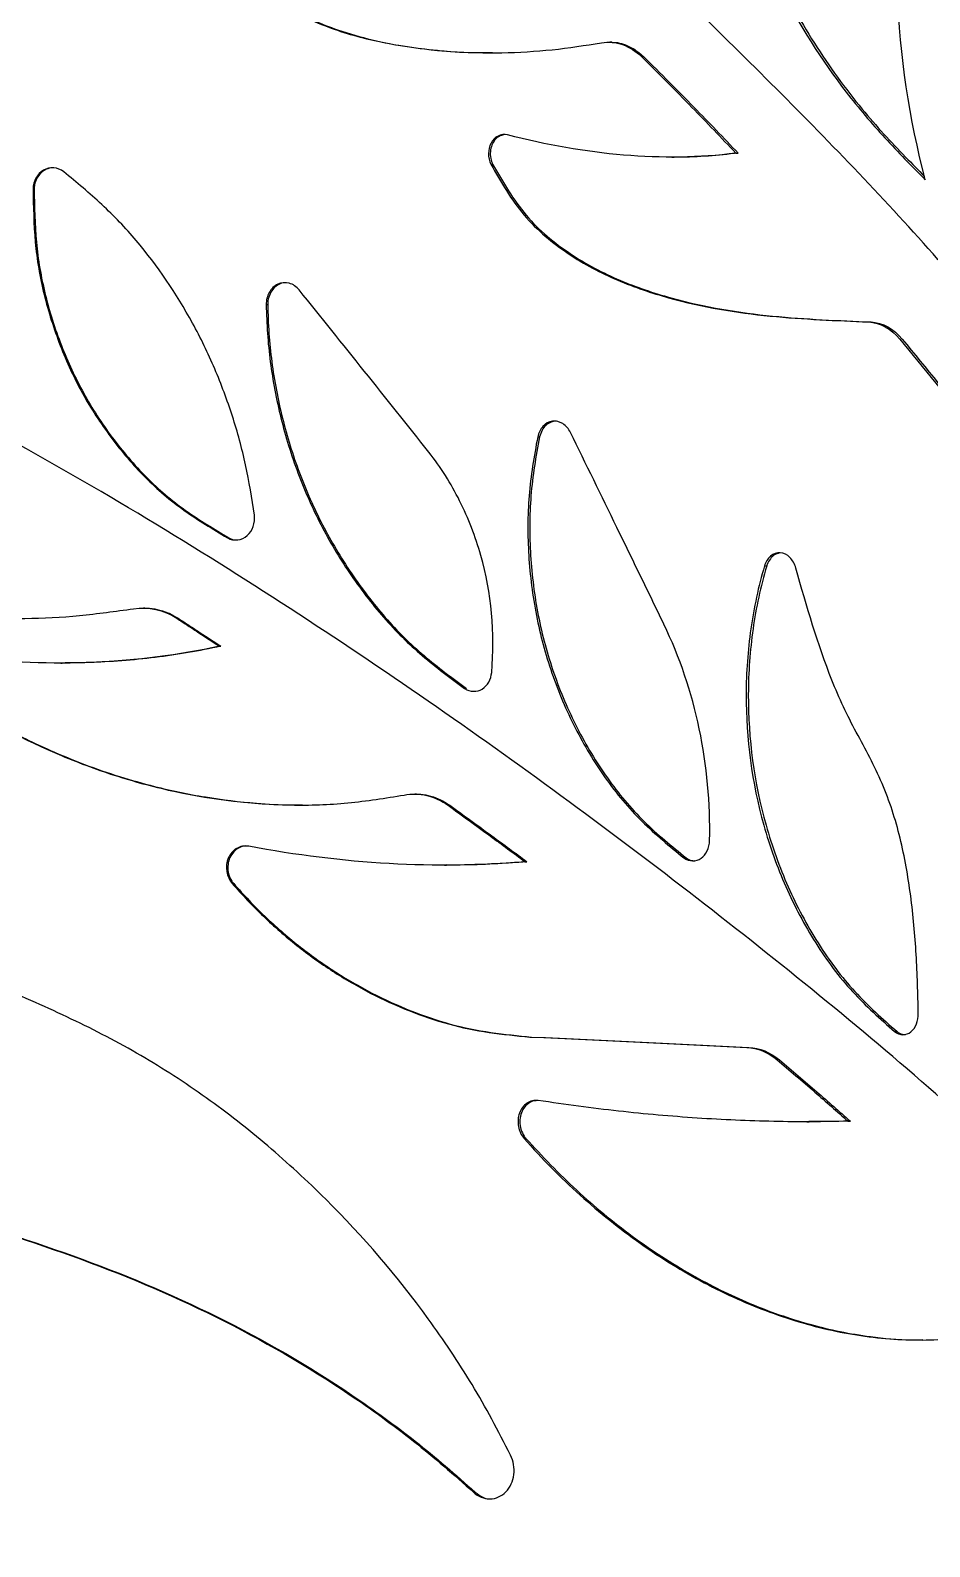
# Model space of a CAD drawing. Header units: millimetres. Extents: x -54 to 586, y 8 to 412.
# Drawn here: x 340.14 to 352.27, y 174.99 to 195.42 of the extents above; entities that cross this region are included whole.
import ezdxf

# ---------------------------------------------------------------- set-up
doc = ezdxf.new("R2010")
doc.units = ezdxf.units.MM
doc.layers.add('OUTLINE', color=7, linetype='Continuous', lineweight=25)

msp = doc.modelspace()

# ---------------------------------------------------------------- linework, layer by layer
at = {"layer": 'OUTLINE'}
for p, q in [((347.98154, 195.26269), (347.95372, 195.26269)), ((349.6519, 193.76712), (349.68183, 193.76712)), ((346.34718, 193.61772), (346.372, 193.61772)), ((348.78942, 193.7137), (348.81863, 193.7137)), ((340.17324, 193.28543), (340.18852, 193.28543)), ((343.31832, 191.72633), (343.33839, 191.72633)), ((346.97928, 189.94411), (347.00488, 189.94411)), ((342.79421, 188.58197), (342.81335, 188.58197)), ((350.03816, 188.20409), (350.06834, 188.20409)), ((341.68222, 187.63787), (341.66465, 187.63787)), ((342.68667, 187.12137), (342.70559, 187.12137)), ((340.54911, 186.89578), (340.56528, 186.89578)), ((345.99454, 186.55338), (346.01847, 186.55338)), ((345.34466, 185.1305), (345.32155, 185.1305)), ((345.72326, 184.17283), (345.7478, 184.17283)), ((346.80993, 184.21858), (346.83499, 184.21858)), ((348.95136, 184.27043), (348.97966, 184.27043)), ((351.79311, 181.93019), (351.82556, 181.93019)), ((346.87271, 181.8566), (346.89774, 181.8566)), ((350.60716, 180.714), (350.64024, 180.714)), ((351.19618, 180.7218), (350.63774, 180.71722)), ((351.16474, 180.7218), (351.19618, 180.7218)), ((346.79588, 180.48973), (346.82073, 180.48973))]:
    msp.add_line(p, q, dxfattribs=at)
for points, knots in [([(356.47248, 186.51293), (356.34749, 186.74643), (356.22131, 186.97974), (355.9619, 187.43836), (355.82907, 187.66437), (355.42248, 188.33512), (355.14021, 188.77193), (354.25981, 190.05502), (353.6283, 190.87454), (352.2822, 192.46639), (351.56813, 193.23748), (350.45697, 194.37724), (350.0795, 194.75457), (349.31398, 195.51006), (348.92599, 195.88826), (347.74564, 197.02324), (346.93453, 197.78037), (345.26173, 199.25177), (344.39963, 199.96881), (341.73762, 202.07058), (339.86473, 203.40942), (337.88106, 204.68356)], [0, 0, 0, 0, 0.03125, 0.03125, 0.0625, 0.0625, 0.125, 0.125, 0.25, 0.25, 0.375, 0.375, 0.4375, 0.4375, 0.5, 0.5, 0.625, 0.625, 0.75, 0.75, 1, 1, 1, 1]), ([(349.71558, 199.45926), (349.662, 198.86951), (349.61133, 198.2788), (349.73774, 197.37826), (349.81002, 197.09105), (350.00452, 196.53842), (350.12376, 196.26962), (350.50635, 195.4925), (350.80563, 195.02101), (351.30783, 194.37537), (351.48282, 194.16892), (351.84043, 193.77744), (352.02442, 193.59294), (352.20689, 193.40866)], [0, 0, 0, 0, 0.25, 0.25, 0.375, 0.375, 0.5, 0.5, 0.75, 0.75, 0.875, 0.875, 1, 1, 1, 1]), ([(349.74597, 199.45926), (349.73281, 199.31269), (349.70647, 199.01919), (349.68074, 198.5767), (349.67992, 198.1321), (349.71429, 197.70904), (349.78908, 197.31351), (349.8916, 196.94783), (350.01891, 196.59302), (350.19281, 196.18615), (350.41963, 195.73352), (350.70712, 195.24569), (351.02004, 194.78598), (351.3346, 194.38083), (351.64414, 194.02655), (351.92631, 193.72723), (352.11131, 193.53999), (352.19641, 193.45386)], [0, 0, 0, 0, 0.062892385, 0.125938246, 0.188713631, 0.251231015, 0.304836039, 0.358699059, 0.412713292, 0.466522498, 0.550331979, 0.63442194, 0.718563443, 0.802443473, 0.871682391, 0.940974923, 1, 1, 1, 1]), ([(342.63532, 196.70504), (342.78349, 196.49112), (342.93156, 196.27742), (343.20448, 196.01022), (343.30444, 195.92906), (343.512, 195.78297), (343.61903, 195.71838), (343.94684, 195.54294), (344.17677, 195.45142), (344.64127, 195.31058), (344.87415, 195.26002), (345.57198, 195.14306), (346.03888, 195.11204), (346.72518, 195.12494), (346.95143, 195.13826), (347.39874, 195.185), (347.61969, 195.21979), (347.83896, 195.25477)], [0, 0, 0, 0, 0.125, 0.125, 0.1875, 0.1875, 0.25, 0.25, 0.375, 0.375, 0.5, 0.5, 0.75, 0.75, 0.875, 0.875, 1, 1, 1, 1]), ([(342.65454, 196.70504), (342.70613, 196.63156), (342.80949, 196.48438), (342.97523, 196.27324), (343.15463, 196.0764), (343.37742, 195.8837), (343.64749, 195.70876), (343.95793, 195.55066), (344.32478, 195.40769), (344.7456, 195.28743), (345.21749, 195.19622), (345.68876, 195.14432), (346.07468, 195.11827), (346.30005, 195.1234), (346.37165, 195.12504)], [0, 0, 0, 0, 0.05959226, 0.11937976, 0.17888196, 0.23808691, 0.31888137, 0.39998949, 0.4809555, 0.59687986, 0.71317017, 0.82967462, 0.94589212, 1, 1, 1, 1]), ([(347.83896, 195.25477), (347.93426, 195.27129), (348.03236, 195.26256), (348.21671, 195.19804), (348.30406, 195.14199), (348.37984, 195.06772)], [0, 0, 0, 0, 0.5, 0.5, 1, 1, 1, 1]), ([(347.98163, 195.25798), (347.99681, 195.2589), (348.04912, 195.26204), (348.13892, 195.23701), (348.27151, 195.1837), (348.35561, 195.11219), (348.40788, 195.06773)], [0, 0, 0, 0, 0.09901304, 0.34124088, 0.59047177, 1, 1, 1, 1]), ([(348.37984, 195.06772), (348.49458, 194.95455), (348.60865, 194.84099), (348.72204, 194.72705), (348.83542, 194.61312), (348.94811, 194.49879), (349.06011, 194.38406), (349.2596, 194.1797), (349.45689, 193.97407), (349.6519, 193.76712)], [0, 0, 0, 0, 0.0005252563, 0.0005252563, 0.0005252563, 0.00105051259, 0.00105051259, 0.00105051259, 0.00198615697, 0.00198615697, 0.00198615697, 0.00198615697]), ([(348.40788, 195.06772), (348.5227, 194.95465), (348.63684, 194.8412), (348.75029, 194.72736), (348.86374, 194.61352), (348.9765, 194.49929), (349.08857, 194.38467), (349.28856, 194.18011), (349.48634, 193.97428), (349.68183, 193.76712)], [0, 0, 0, 0, 0.00052525629, 0.00052525629, 0.00052525629, 0.00105051258, 0.00105051258, 0.00105051258, 0.00198790622, 0.00198790622, 0.00198790622, 0.00198790622]), ([(357.76678, 174.98841), (357.01558, 176.02729), (356.21477, 177.05848), (354.91601, 178.55462), (354.46674, 179.04498), (353.53023, 180.0028), (353.04191, 180.46886), (352.0324, 181.3742), (351.51097, 181.81542), (350.44216, 182.69235), (349.89511, 183.12861), (348.77694, 183.99985), (348.2047, 184.43477), (347.03933, 185.29674), (346.44618, 185.72406), (344.63309, 186.99152), (343.37861, 187.82004), (341.42421, 189.01512), (340.76192, 189.40455), (339.41094, 190.15747), (338.72201, 190.52054), (337.66424, 191.02072), (337.30718, 191.17976), (336.58337, 191.48107), (336.21646, 191.62323), (335.48276, 191.91261), (335.11546, 192.06007), (334.57537, 192.30339), (334.39784, 192.38962), (334.05313, 192.58261), (333.88595, 192.68934), (333.56274, 192.92483), (333.40894, 193.05406), (333.10945, 193.31994), (332.9642, 193.45849), (332.66576, 193.72472), (332.51155, 193.85058), (332.17056, 194.05463), (331.98123, 194.13541), (331.59276, 194.24112), (331.39205, 194.2682), (330.98594, 194.26843), (330.78664, 194.23869), (330.39089, 194.15606), (330.19389, 194.10807), (329.79488, 194.04558), (329.59366, 194.02557), (329.39246, 194.00543)], [0, 0, 0, 0, 0.125, 0.125, 0.1875, 0.1875, 0.25, 0.25, 0.3125, 0.3125, 0.375, 0.375, 0.4375, 0.4375, 0.5, 0.5, 0.625, 0.625, 0.6875, 0.6875, 0.75, 0.75, 0.78125, 0.78125, 0.8125, 0.8125, 0.84375, 0.84375, 0.859375, 0.859375, 0.875, 0.875, 0.890625, 0.890625, 0.90625, 0.90625, 0.921875, 0.921875, 0.9375, 0.9375, 0.953125, 0.953125, 0.96875, 0.96875, 0.984375, 0.984375, 1, 1, 1, 1]), ([(346.57181, 194.01225), (346.52885, 194.02292), (346.48447, 194.0179), (346.40601, 193.9787), (346.37281, 193.94468), (346.30563, 193.8201), (346.30486, 193.70748), (346.34718, 193.61772)], [0, 0, 0, 0, 0.25, 0.25, 0.5, 0.5, 1, 1, 1, 1]), ([(346.5231, 194.01481), (346.5012, 194.009), (346.45622, 193.99708), (346.39989, 193.94677), (346.35812, 193.87676), (346.33782, 193.7901), (346.34095, 193.69895), (346.36207, 193.64371), (346.372, 193.61772)], [0, 0, 0, 0, 0.15194344, 0.31209457, 0.47765275, 0.65265656, 0.83661969, 1, 1, 1, 1]), ([(349.6519, 193.76712), (349.16078, 193.70449), (348.65344, 193.69829), (347.62063, 193.78497), (347.09805, 193.87729), (346.57181, 194.01225)], [0, 0, 0, 0, 0.5, 0.5, 1, 1, 1, 1]), ([(349.68183, 193.76712), (349.54863, 193.75302), (349.28188, 193.72477), (348.99254, 193.71101), (348.83629, 193.71458), (348.81804, 193.715)], [0, 0, 0, 0, 0.46831813, 0.93786995, 1, 1, 1, 1]), ([(340.58818, 193.51747), (340.54793, 193.54763), (340.50066, 193.56601), (340.40414, 193.57315), (340.35466, 193.56138), (340.22882, 193.48754), (340.17666, 193.38809), (340.17324, 193.28543)], [0, 0, 0, 0, 0.25, 0.25, 0.5, 0.5, 1, 1, 1, 1]), ([(340.45015, 193.56797), (340.44528, 193.56869), (340.41204, 193.57359), (340.35081, 193.55226), (340.27755, 193.50521), (340.2219, 193.43084), (340.19394, 193.35359), (340.18993, 193.30314), (340.18852, 193.28543)], [0, 0, 0, 0, 0.03509273, 0.23955199, 0.44258812, 0.65424174, 0.87865685, 1, 1, 1, 1]), ([(343.15798, 188.88875), (343.12356, 189.11615), (343.08864, 189.34338), (342.99168, 189.78886), (342.93162, 190.00776), (342.79195, 190.43912), (342.7128, 190.65172), (342.53407, 191.0702), (342.43377, 191.2774), (342.10509, 191.87704), (341.85323, 192.2487), (341.42114, 192.76044), (341.26626, 192.92184), (340.93588, 193.22745), (340.76196, 193.37268), (340.58818, 193.51747)], [0, 0, 0, 0, 0.125, 0.125, 0.25, 0.25, 0.375, 0.375, 0.5, 0.5, 0.75, 0.75, 0.875, 0.875, 1, 1, 1, 1]), ([(346.34718, 193.61772), (346.48539, 193.37751), (346.62344, 193.13748), (346.88404, 192.83017), (346.98033, 192.7355), (347.1814, 192.56265), (347.28557, 192.48491), (347.60536, 192.27019), (347.83052, 192.15246), (348.28664, 191.95913), (348.51588, 191.88256), (349.20329, 191.69031), (349.66347, 191.61731), (350.56691, 191.5281), (351.00948, 191.51097), (351.44278, 191.49295)], [0, 0, 0, 0, 0.125, 0.125, 0.1875, 0.1875, 0.25, 0.25, 0.375, 0.375, 0.5, 0.5, 0.75, 0.75, 1, 1, 1, 1]), ([(346.372, 193.61772), (346.51053, 193.3773), (346.64891, 193.13707), (346.91014, 192.82966), (347.00664, 192.73498), (347.2081, 192.56215), (347.31246, 192.48442), (347.63281, 192.26976), (347.85835, 192.15207), (348.31511, 191.95887), (348.54466, 191.88234), (349.23299, 191.6902), (349.69376, 191.61725), (350.59835, 191.5281), (351.04148, 191.51096), (351.47533, 191.49295)], [0, 0, 0, 0, 0.125, 0.125, 0.1875, 0.1875, 0.25, 0.25, 0.375, 0.375, 0.5, 0.5, 0.75, 0.75, 1, 1, 1, 1]), ([(340.17324, 193.28543), (340.17778, 193.04594), (340.18236, 192.80646), (340.22529, 192.33193), (340.26566, 192.09717), (340.37962, 191.632), (340.45318, 191.40009), (340.62592, 190.9547), (340.72563, 190.7398), (340.95362, 190.32674), (341.08172, 190.12848), (341.3653, 189.74818), (341.52046, 189.56587), (341.84952, 189.23494), (342.02576, 189.08592), (342.40078, 188.82007), (342.59797, 188.7009), (342.79421, 188.58196)], [0, 0, 0, 0, 0.125, 0.125, 0.25, 0.25, 0.375, 0.375, 0.5, 0.5, 0.625, 0.625, 0.75, 0.75, 0.875, 0.875, 1, 1, 1, 1]), ([(340.18852, 193.28543), (340.19306, 193.04584), (340.19764, 192.80626), (340.24067, 192.33156), (340.28113, 192.09671), (340.39534, 191.63139), (340.46906, 191.39942), (340.64214, 190.95396), (340.74206, 190.73904), (340.97047, 190.32598), (341.0988, 190.12774), (341.38287, 189.74749), (341.53822, 189.56529), (341.86768, 189.23455), (342.04413, 189.08562), (342.41955, 188.81994), (342.61693, 188.70083), (342.81335, 188.58196)], [0, 0, 0, 0, 0.125, 0.125, 0.25, 0.25, 0.375, 0.375, 0.5, 0.5, 0.625, 0.625, 0.75, 0.75, 0.875, 0.875, 1, 1, 1, 1]), ([(343.76272, 191.92407), (343.7268, 191.96797), (343.68, 191.99996), (343.57733, 192.02825), (343.52197, 192.02353), (343.42624, 191.97874), (343.38548, 191.9387), (343.33181, 191.84165), (343.31798, 191.78438), (343.31832, 191.72634)], [0, 0, 0, 0, 0.25, 0.25, 0.5, 0.5, 0.75, 0.75, 1, 1, 1, 1]), ([(343.58923, 192.01829), (343.57443, 192.01901), (343.53227, 192.02104), (343.46646, 191.99051), (343.40148, 191.93321), (343.35555, 191.85108), (343.33927, 191.77795), (343.33855, 191.73524), (343.33839, 191.72633)], [0, 0, 0, 0, 0.10683556, 0.3043734, 0.50584339, 0.71575571, 0.94069787, 1, 1, 1, 1]), ([(343.31832, 191.72634), (343.3218, 191.59686), (343.32584, 191.46749), (343.34384, 191.21039), (343.3568, 191.08251), (343.40679, 190.7007), (343.45475, 190.44861), (343.5788, 189.94913), (343.65569, 189.69995), (343.83608, 189.2186), (343.93942, 188.98597), (344.1715, 188.53642), (344.30048, 188.31965), (344.58372, 187.90195), (344.73829, 187.69972), (345.06474, 187.32535), (345.23838, 187.15285), (345.60762, 186.83953), (345.8015, 186.69643), (345.99454, 186.55338)], [0, 0, 0, 0, 0.0625, 0.0625, 0.125, 0.125, 0.25, 0.25, 0.375, 0.375, 0.5, 0.5, 0.625, 0.625, 0.75, 0.75, 0.875, 0.875, 1, 1, 1, 1]), ([(343.33839, 191.72634), (343.34187, 191.59681), (343.34591, 191.46738), (343.36395, 191.21017), (343.37693, 191.08224), (343.42702, 190.70029), (343.47508, 190.44811), (343.59938, 189.94848), (343.67644, 189.69922), (343.85718, 189.21779), (343.96071, 188.98514), (344.19322, 188.53558), (344.32243, 188.31881), (344.60615, 187.90116), (344.76094, 187.699), (345.08779, 187.32484), (345.26162, 187.15245), (345.63123, 186.83935), (345.82527, 186.69634), (346.01847, 186.55338)], [0, 0, 0, 0, 0.0625, 0.0625, 0.125, 0.125, 0.25, 0.25, 0.375, 0.375, 0.5, 0.5, 0.625, 0.625, 0.75, 0.75, 0.875, 0.875, 1, 1, 1, 1]), ([(351.86285, 191.2617), (352.18839, 190.86749), (352.50822, 190.47212), (353.13427, 189.67537), (353.44097, 189.27485), (354.34295, 188.06849), (354.91983, 187.25764), (355.47525, 186.44533)], [0, 0, 0, 0, 0.25, 0.25, 0.5, 0.5, 1, 1, 1, 1]), ([(351.89603, 191.2617), (352.22203, 190.8675), (352.54232, 190.47215), (353.16926, 189.6754), (353.47641, 189.27489), (354.37968, 188.06852), (354.95739, 187.25766), (355.51361, 186.44533)], [0, 0, 0, 0, 0.25, 0.25, 0.5, 0.5, 1, 1, 1, 1]), ([(347.42099, 190.00381), (347.39616, 190.05347), (347.36031, 190.09506), (347.27494, 190.14903), (347.22479, 190.16077), (347.1301, 190.14741), (347.08497, 190.1224), (347.01585, 190.04744), (346.99145, 189.99827), (346.97928, 189.9441)], [0, 0, 0, 0, 0.25, 0.25, 0.5, 0.5, 0.75, 0.75, 1, 1, 1, 1]), ([(347.2311, 190.15519), (347.20671, 190.15292), (347.15644, 190.14824), (347.08923, 190.10375), (347.03327, 190.03551), (347.01458, 189.97534), (347.00488, 189.94411)], [0, 0, 0, 0, 0.23123601, 0.47639975, 0.72828265, 1, 1, 1, 1]), ([(346.97928, 189.9441), (346.9303, 189.68095), (346.88389, 189.41748), (346.84257, 188.88488), (346.84198, 188.61638), (346.87539, 188.07561), (346.90999, 187.80238), (347.01438, 187.2729), (347.08416, 187.01411), (347.25847, 186.50839), (347.3644, 186.25941), (347.60738, 185.78495), (347.74248, 185.56045), (348.04055, 185.13807), (348.20559, 184.94), (348.56771, 184.58456), (348.7602, 184.42758), (348.95136, 184.27043)], [0, 0, 0, 0, 0.125, 0.125, 0.25, 0.25, 0.375, 0.375, 0.5, 0.5, 0.625, 0.625, 0.75, 0.75, 0.875, 0.875, 1, 1, 1, 1]), ([(347.00488, 189.9441), (346.9558, 189.68089), (346.9093, 189.41736), (346.8679, 188.8846), (346.86731, 188.616), (346.9008, 188.07502), (346.93548, 187.80172), (347.04008, 187.27214), (347.11001, 187.01331), (347.28467, 186.5075), (347.39085, 186.25844), (347.63419, 185.78415), (347.76949, 185.55971), (348.068, 185.13746), (348.23337, 184.93938), (348.59578, 184.58429), (348.78838, 184.42745), (348.97966, 184.27043)], [0, 0, 0, 0, 0.125, 0.125, 0.25, 0.25, 0.375, 0.375, 0.5, 0.5, 0.625, 0.625, 0.75, 0.75, 0.875, 0.875, 1, 1, 1, 1]), ([(348.68096, 187.41942), (348.57577, 187.63692), (348.47033, 187.85447), (348.36467, 188.07204), (348.259, 188.28961), (348.1531, 188.50722), (348.04698, 188.72485), (347.83916, 189.15105), (347.63048, 189.57737), (347.42099, 190.00381)], [0, 0, 0, 0, 0.00074250509, 0.00074250509, 0.00074250509, 0.00148501017, 0.00148501017, 0.00148501017, 0.00293905354, 0.00293905354, 0.00293905354, 0.00293905354]), ([(346.35896, 186.77037), (346.40652, 187.2993), (346.3552, 187.83964), (346.14055, 188.59944), (346.04447, 188.84873), (345.80977, 189.316), (345.67166, 189.5347), (345.51123, 189.73757)], [0, 0, 0, 0, 0.5, 0.5, 0.75, 0.75, 1, 1, 1, 1]), ([(342.79421, 188.58196), (342.83811, 188.55936), (342.88675, 188.55014), (342.9807, 188.5613), (343.02609, 188.58215), (343.13494, 188.67794), (343.17035, 188.7855), (343.15798, 188.88875)], [0, 0, 0, 0, 0.25, 0.25, 0.5, 0.5, 1, 1, 1, 1]), ([(335.63214, 188.42678), (335.86969, 188.32548), (336.10727, 188.22562), (336.58953, 188.05046), (336.83334, 187.97254), (337.57126, 187.76318), (338.06997, 187.65795), (339.06962, 187.52294), (339.57102, 187.49251), (340.31081, 187.50021), (340.55596, 187.51286), (341.04329, 187.56051), (341.28555, 187.5939), (341.52688, 187.62734)], [0, 0, 0, 0, 0.125, 0.125, 0.25, 0.25, 0.5, 0.5, 0.75, 0.75, 0.875, 0.875, 1, 1, 1, 1]), ([(342.81335, 188.58197), (342.84087, 188.56935), (342.87755, 188.55254), (342.91583, 188.55665), (342.9254, 188.55768)], [0, 0, 0, 0, 0.75010544, 1, 1, 1, 1]), ([(350.03816, 188.20408), (349.99874, 188.06512), (349.96125, 187.92558), (349.89974, 187.64275), (349.87427, 187.49986), (349.81283, 187.06706), (349.79136, 186.77314), (349.78837, 185.87462), (349.8681, 185.28554), (350.10937, 184.42448), (350.20927, 184.14692), (350.44321, 183.61852), (350.57762, 183.36626), (350.88011, 182.88547), (351.04523, 182.66402), (351.40565, 182.27336), (351.6002, 182.10176), (351.79311, 181.93019)], [0, 0, 0, 0, 0.0625, 0.0625, 0.125, 0.125, 0.25, 0.25, 0.5, 0.5, 0.625, 0.625, 0.75, 0.75, 0.875, 0.875, 1, 1, 1, 1]), ([(350.06835, 188.20408), (350.02885, 188.0651), (349.99129, 187.92554), (349.92966, 187.64266), (349.90414, 187.49973), (349.84257, 187.06681), (349.82106, 186.77278), (349.81808, 185.87387), (349.89798, 185.28471), (350.1398, 184.42336), (350.23987, 184.1459), (350.47423, 183.61753), (350.60887, 183.36529), (350.91189, 182.88455), (351.0771, 182.66342), (351.43784, 182.2731), (351.63252, 182.10163), (351.82556, 181.93019)], [0, 0, 0, 0, 0.0625, 0.0625, 0.125, 0.125, 0.25, 0.25, 0.5, 0.5, 0.625, 0.625, 0.75, 0.75, 0.875, 0.875, 1, 1, 1, 1]), ([(350.46153, 188.17495), (350.44548, 188.23114), (350.41732, 188.28154), (350.34358, 188.35582), (350.29733, 188.37915), (350.20492, 188.38597), (350.15813, 188.36946), (350.08326, 188.30527), (350.05455, 188.25816), (350.03816, 188.20408)], [0, 0, 0, 0, 0.25, 0.25, 0.5, 0.5, 0.75, 0.75, 1, 1, 1, 1]), ([(350.23839, 188.37934), (350.21645, 188.37295), (350.17097, 188.3597), (350.11379, 188.30372), (350.0822, 188.2468), (350.07054, 188.21086), (350.06834, 188.20409)], [0, 0, 0, 0, 0.28842835, 0.59805337, 0.92428092, 1, 1, 1, 1]), ([(352.11291, 182.17724), (352.10618, 182.44146), (352.09935, 182.70568), (352.0682, 183.23325), (352.0445, 183.49662), (351.97459, 184.02223), (351.92848, 184.28339), (351.80475, 184.79035), (351.72469, 185.03637), (351.5213, 185.5109), (351.39858, 185.73692), (351.21576, 186.07624), (351.1567, 186.19058), (351.04683, 186.42437), (350.99569, 186.54363), (350.75396, 187.14859), (350.60722, 187.66134), (350.46153, 188.17495)], [0, 0, 0, 0, 0.125, 0.125, 0.25, 0.25, 0.375, 0.375, 0.5, 0.5, 0.625, 0.625, 0.6875, 0.6875, 0.75, 0.75, 1, 1, 1, 1]), ([(341.68234, 187.63565), (341.69094, 187.63629), (341.74668, 187.64039), (341.85113, 187.62068), (341.99468, 187.57865), (342.0839, 187.52674), (342.12999, 187.49992)], [0, 0, 0, 0, 0.0551227, 0.35712715, 0.66784409, 1, 1, 1, 1]), ([(342.11193, 187.49992), (342.16192, 187.46729), (342.21185, 187.43463), (342.26172, 187.40193), (342.31159, 187.36922), (342.3614, 187.33648), (342.41114, 187.30371), (342.5032, 187.24305), (342.59504, 187.18227), (342.68667, 187.12136)], [0, 0, 0, 0, 0.000186200499, 0.000186200499, 0.000186200499, 0.000372400995, 0.000372400995, 0.000372400995, 0.000716993292, 0.000716993292, 0.000716993292, 0.000716993292]), ([(342.12999, 187.49992), (342.18, 187.46733), (342.22995, 187.4347), (342.27984, 187.40203), (342.32973, 187.36937), (342.37955, 187.33666), (342.42932, 187.30392), (342.52162, 187.2432), (342.61372, 187.18234), (342.70559, 187.12136)], [0, 0, 0, 0, 0.000186200498, 0.000186200498, 0.000186200498, 0.000372400994, 0.000372400994, 0.000372400994, 0.000717780332, 0.000717780332, 0.000717780332, 0.000717780332]), ([(349.29736, 184.50507), (349.30946, 185.00879), (349.26307, 185.51545), (349.05455, 186.50392), (348.89597, 186.97432), (348.68096, 187.41942)], [0, 0, 0, 0, 0.5, 0.5, 1, 1, 1, 1]), ([(342.68667, 187.12136), (342.13746, 187.00241), (341.57301, 186.93022), (340.42573, 186.88071), (339.84668, 186.90331), (339.26434, 186.9732)], [0, 0, 0, 0, 0.5, 0.5, 1, 1, 1, 1]), ([(342.70559, 187.12137), (342.55971, 187.09184), (342.26766, 187.03271), (341.82198, 186.96885), (341.37133, 186.92382), (340.95204, 186.89927), (340.68194, 186.89748), (340.56476, 186.8967)], [0, 0, 0, 0, 0.20956825, 0.41955222, 0.62911957, 0.8391067, 1, 1, 1, 1]), ([(345.99454, 186.55338), (346.06786, 186.50495), (346.15964, 186.50196), (346.30346, 186.59066), (346.34974, 186.67671), (346.35896, 186.77037)], [0, 0, 0, 0, 0.5, 0.5, 1, 1, 1, 1]), ([(339.10219, 186.41797), (339.5721, 186.1152), (340.05683, 185.85829), (340.80579, 185.54371), (341.05909, 185.45066), (341.57297, 185.28866), (341.83499, 185.21946), (342.61714, 185.05167), (343.13523, 184.99337), (343.90676, 184.97868), (344.16303, 184.98685), (344.674, 185.03686), (344.9274, 185.07712), (345.17842, 185.11725)], [0, 0, 0, 0, 0.25, 0.25, 0.375, 0.375, 0.5, 0.5, 0.75, 0.75, 0.875, 0.875, 1, 1, 1, 1]), ([(339.11563, 186.41797), (339.32569, 186.28911), (339.74579, 186.03141), (340.33619, 185.74402), (340.86812, 185.52549), (341.33671, 185.36364), (341.8796, 185.20988), (342.4971, 185.08052), (343.11372, 185.00809), (343.5513, 184.98087), (343.7579, 184.98493), (343.80887, 184.98593)], [0, 0, 0, 0, 0.14409989, 0.28818555, 0.38708015, 0.48605984, 0.58495323, 0.7274403, 0.86992904, 0.96791098, 1, 1, 1, 1]), ([(346.61346, 176.22307), (346.53075, 176.38455), (346.44789, 176.546), (346.27624, 176.86371), (346.18673, 177.01932), (345.90843, 177.47768), (345.71148, 177.77343), (345.08713, 178.6326), (344.62617, 179.16787), (343.87013, 179.91981), (343.60844, 180.16114), (343.07084, 180.6176), (342.79401, 180.83361), (342.22335, 181.24025), (341.9294, 181.43066), (341.32276, 181.78383), (341.00976, 181.94605), (340.37001, 182.25228), (340.04287, 182.39625), (339.3846, 182.67506), (339.05277, 182.80995), (338.38657, 183.07835), (338.05228, 183.21211), (337.38309, 183.48347), (337.04788, 183.6202), (336.37337, 183.88823), (336.03299, 184.01666), (335.35072, 184.27501), (335.00858, 184.40646), (334.34066, 184.70858), (334.0162, 184.87445), (333.56276, 185.17388), (333.41861, 185.28431), (333.14391, 185.52577), (333.01215, 185.65499), (332.8804, 185.78429)], [0, 0, 0, 0, 0.03125, 0.03125, 0.0625, 0.0625, 0.125, 0.125, 0.25, 0.25, 0.3125, 0.3125, 0.375, 0.375, 0.4375, 0.4375, 0.5, 0.5, 0.5625, 0.5625, 0.625, 0.625, 0.6875, 0.6875, 0.75, 0.75, 0.8125, 0.8125, 0.875, 0.875, 0.9375, 0.9375, 0.96875, 0.96875, 1, 1, 1, 1]), ([(332.17285, 185.21346), (332.2693, 185.05676), (332.36583, 184.90015), (332.56605, 184.59294), (332.67059, 184.44307), (332.9953, 184.00278), (333.22446, 183.71995), (333.70395, 183.17216), (333.95447, 182.90736), (334.47176, 182.39152), (334.73895, 182.13953), (335.28337, 181.65136), (335.56086, 181.41595), (336.13343, 180.97337), (336.42891, 180.76681), (337.04054, 180.38696), (337.3563, 180.2131), (338.00472, 179.89329), (338.33743, 179.7476), (339.34356, 179.35318), (340.0296, 179.14505), (341.36384, 178.66798), (342.01109, 178.39607), (343.26344, 177.77482), (343.86881, 177.42618), (344.74287, 176.83525), (345.02932, 176.62735), (345.58364, 176.19086), (345.8494, 175.95734), (346.11278, 175.7224)], [0, 0, 0, 0, 0.03125, 0.03125, 0.0625, 0.0625, 0.125, 0.125, 0.1875, 0.1875, 0.25, 0.25, 0.3125, 0.3125, 0.375, 0.375, 0.4375, 0.4375, 0.5, 0.5, 0.625, 0.625, 0.75, 0.75, 0.875, 0.875, 0.9375, 0.9375, 1, 1, 1, 1]), ([(332.17574, 185.21346), (332.27239, 185.05667), (332.36913, 184.89995), (332.56978, 184.59258), (332.67454, 184.44263), (332.99993, 184.00214), (333.22955, 183.7192), (333.70999, 183.17124), (333.96099, 182.90637), (334.47925, 182.39042), (334.74693, 182.13838), (335.29229, 181.65018), (335.57026, 181.41477), (336.14379, 180.97226), (336.43976, 180.76575), (337.05234, 180.38604), (337.36856, 180.21225), (338.01788, 179.89259), (338.35103, 179.74698), (339.3584, 179.35278), (340.04521, 179.14473), (341.38098, 178.66777), (342.02901, 178.39592), (343.28294, 177.77478), (343.88911, 177.42619), (344.76439, 176.83531), (345.05125, 176.62742), (345.60641, 176.19092), (345.87259, 175.95737), (346.13638, 175.7224)], [0, 0, 0, 0, 0.03125, 0.03125, 0.0625, 0.0625, 0.125, 0.125, 0.1875, 0.1875, 0.25, 0.25, 0.3125, 0.3125, 0.375, 0.375, 0.4375, 0.4375, 0.5, 0.5, 0.625, 0.625, 0.75, 0.75, 0.875, 0.875, 0.9375, 0.9375, 1, 1, 1, 1]), ([(345.3448, 185.1281), (345.3528, 185.12882), (345.406, 185.1336), (345.50622, 185.11345), (345.65174, 185.06947), (345.74362, 185.01104), (345.79428, 184.97882)], [0, 0, 0, 0, 0.05095044, 0.33913083, 0.63561597, 1, 1, 1, 1]), ([(345.77077, 184.97883), (345.86559, 184.9103), (345.96018, 184.84172), (346.05452, 184.7731), (346.14886, 184.70448), (346.24295, 184.63581), (346.3368, 184.5671), (346.49523, 184.45108), (346.65296, 184.33492), (346.80993, 184.21858)], [0, 0, 0, 0, 0.00037631106, 0.00037631106, 0.00037631106, 0.00075262212, 0.00075262212, 0.00075262212, 0.00138795833, 0.00138795833, 0.00138795833, 0.00138795833]), ([(345.79428, 184.97883), (345.88915, 184.91037), (345.98377, 184.84187), (346.07815, 184.77332), (346.17253, 184.70477), (346.26667, 184.63618), (346.36055, 184.56753), (346.51943, 184.45137), (346.67758, 184.33506), (346.83499, 184.21858)], [0, 0, 0, 0, 0.00037631106, 0.00037631106, 0.00037631106, 0.00075262211, 0.00075262211, 0.00075262211, 0.00138942869, 0.00138942869, 0.00138942869, 0.00138942869]), ([(343.08324, 184.42728), (343.02663, 184.43739), (342.96894, 184.42708), (342.86967, 184.3692), (342.83037, 184.32276), (342.75982, 184.15716), (342.78144, 184.01625), (342.86018, 183.92423)], [0, 0, 0, 0, 0.25, 0.25, 0.5, 0.5, 1, 1, 1, 1]), ([(343.08372, 184.42719), (343.06069, 184.42866), (343.00826, 184.432), (342.93089, 184.3992), (342.86243, 184.33909), (342.8155, 184.25525), (342.79541, 184.15626), (342.8068, 184.05195), (342.84056, 183.97328), (342.8706, 183.93519), (342.87924, 183.92424)], [0, 0, 0, 0, 0.10418029, 0.2371739, 0.37020467, 0.50582262, 0.6470983, 0.79224173, 0.94025116, 1, 1, 1, 1]), ([(346.80993, 184.21858), (346.2103, 184.16753), (345.59845, 184.15902), (344.35064, 184.22878), (343.7185, 184.30704), (343.08324, 184.42728)], [0, 0, 0, 0, 0.5, 0.5, 1, 1, 1, 1]), ([(348.95136, 184.27043), (349.02341, 184.21905), (349.11445, 184.21641), (349.25216, 184.31306), (349.2942, 184.40637), (349.29736, 184.50507)], [0, 0, 0, 0, 0.5, 0.5, 1, 1, 1, 1]), ([(346.83499, 184.21858), (346.68632, 184.20766), (346.389, 184.18583), (346.02543, 184.17276), (345.80989, 184.1743), (345.74667, 184.17475)], [0, 0, 0, 0, 0.41406341, 0.82812657, 1, 1, 1, 1]), ([(348.97966, 184.27043), (349.00403, 184.2554), (349.04282, 184.23148), (349.08493, 184.23274), (349.10059, 184.23321)], [0, 0, 0, 0, 0.62820766, 1, 1, 1, 1]), ([(342.86018, 183.92423), (342.99592, 183.77076), (343.13496, 183.62236), (343.42584, 183.34468), (343.57653, 183.21378), (343.88778, 182.96724), (344.04836, 182.85161), (344.37997, 182.63677), (344.55053, 182.53801), (345.06582, 182.27276), (345.41677, 182.13112), (345.95655, 181.98241), (346.14001, 181.94557), (346.50725, 181.8922), (346.69046, 181.87442), (346.87271, 181.85659)], [0, 0, 0, 0, 0.125, 0.125, 0.25, 0.25, 0.375, 0.375, 0.5, 0.5, 0.75, 0.75, 0.875, 0.875, 1, 1, 1, 1]), ([(342.87924, 183.92423), (343.01525, 183.77069), (343.15455, 183.62222), (343.44598, 183.34446), (343.59695, 183.21353), (343.90874, 182.96695), (344.06959, 182.85132), (344.40175, 182.63649), (344.57255, 182.53776), (345.08857, 182.27257), (345.44001, 182.13098), (345.98049, 181.98234), (346.16419, 181.94553), (346.53186, 181.89218), (346.71528, 181.87442), (346.89774, 181.85659)], [0, 0, 0, 0, 0.125, 0.125, 0.25, 0.25, 0.375, 0.375, 0.5, 0.5, 0.75, 0.75, 0.875, 0.875, 1, 1, 1, 1]), ([(351.79311, 181.93019), (351.82738, 181.90338), (351.86609, 181.88877), (351.94266, 181.88728), (351.98075, 181.90073), (352.07665, 181.97722), (352.11403, 182.07545), (352.11291, 182.17724)], [0, 0, 0, 0, 0.25, 0.25, 0.5, 0.5, 1, 1, 1, 1]), ([(351.82556, 181.93019), (351.84801, 181.91513), (351.88478, 181.89047), (351.92459, 181.89138), (351.94009, 181.89173)], [0, 0, 0, 0, 0.61068434, 1, 1, 1, 1]), ([(350.20856, 181.54792), (350.29372, 181.47616), (350.37853, 181.40423), (350.46299, 181.33214), (350.54744, 181.26005), (350.63154, 181.18779), (350.71527, 181.11536), (350.86628, 180.98475), (351.01612, 180.85357), (351.16474, 180.7218)], [0, 0, 0, 0, 0.00037646323, 0.00037646323, 0.00037646323, 0.00075292647, 0.00075292647, 0.00075292647, 0.00143185663, 0.00143185663, 0.00143185663, 0.00143185663]), ([(350.2386, 181.54792), (350.3238, 181.47623), (350.40865, 181.40438), (350.49314, 181.33236), (350.57764, 181.26034), (350.66177, 181.18816), (350.74555, 181.1158), (350.89695, 180.98504), (351.04717, 180.85372), (351.19618, 180.7218)], [0, 0, 0, 0, 0.00037646323, 0.00037646323, 0.00037646323, 0.00075292646, 0.00075292646, 0.00075292646, 0.00143329185, 0.00143329185, 0.00143329185, 0.00143329185]), ([(346.98683, 181.00085), (346.93345, 181.00854), (346.87992, 180.99583), (346.78922, 180.93445), (346.75391, 180.8868), (346.71357, 180.77518), (346.70885, 180.71164), (346.73073, 180.59154), (346.75726, 180.53433), (346.79588, 180.48973)], [0, 0, 0, 0, 0.25, 0.25, 0.5, 0.5, 0.75, 0.75, 1, 1, 1, 1]), ([(346.95948, 180.99818), (346.94944, 180.99813), (346.91171, 180.99792), (346.85125, 180.96436), (346.78882, 180.90171), (346.74807, 180.8148), (346.73369, 180.71452), (346.74927, 180.6109), (346.78407, 180.5353), (346.81291, 180.49945), (346.82073, 180.48973)], [0, 0, 0, 0, 0.05157574, 0.19359785, 0.33654501, 0.48214143, 0.6325198, 0.78601427, 0.94192964, 1, 1, 1, 1]), ([(351.16474, 180.7218), (350.83565, 180.71372), (350.5015, 180.71167), (349.82289, 180.726), (349.47823, 180.74111), (348.78042, 180.78781), (348.42694, 180.81855), (347.71234, 180.89763), (347.35161, 180.94885), (346.98683, 181.00085)], [0, 0, 0, 0, 0.25, 0.25, 0.5, 0.5, 0.75, 0.75, 1, 1, 1, 1]), ([(346.79588, 180.48973), (346.91808, 180.35443), (347.0404, 180.22001), (347.29215, 179.96473), (347.42074, 179.84246), (347.81342, 179.49002), (348.08404, 179.27352), (348.64285, 178.87924), (348.93314, 178.70014), (349.52048, 178.38901), (349.81565, 178.2576), (350.40772, 178.04028), (350.70464, 177.95439), (351.29986, 177.83038), (351.59979, 177.79251), (352.18261, 177.76609), (352.46772, 177.77462), (353.02434, 177.8485), (353.29533, 177.91997), (353.56201, 177.9926)], [0, 0, 0, 0, 0.0625, 0.0625, 0.125, 0.125, 0.25, 0.25, 0.375, 0.375, 0.5, 0.5, 0.625, 0.625, 0.75, 0.75, 0.875, 0.875, 1, 1, 1, 1]), ([(346.82073, 180.48973), (346.93234, 180.36892), (347.1556, 180.12723), (347.50529, 179.7872), (347.87131, 179.46616), (348.25421, 179.16899), (348.65086, 178.89475), (349.04884, 178.6527), (349.44587, 178.44244), (349.83996, 178.26286), (350.24122, 178.10834), (350.64805, 177.9811), (351.05899, 177.88174), (351.51509, 177.80805), (351.88884, 177.76953), (352.12041, 177.77722), (352.17421, 177.77901)], [0, 0, 0, 0, 0.072377444, 0.144791591, 0.217131326, 0.291705175, 0.366348578, 0.440919896, 0.511471637, 0.582084971, 0.652637956, 0.725565259, 0.798562167, 0.871487562, 0.970143794, 1, 1, 1, 1]), ([(346.11278, 175.7224), (346.17676, 175.66443), (346.2559, 175.63169), (346.41604, 175.63381), (346.49288, 175.66854), (346.60842, 175.78776), (346.64622, 175.87114), (346.66837, 176.04882), (346.6527, 176.14212), (346.61346, 176.22307)], [0, 0, 0, 0, 0.25, 0.25, 0.5, 0.5, 0.75, 0.75, 1, 1, 1, 1]), ([(346.13638, 175.7224), (346.16947, 175.69849), (346.2357, 175.65063), (346.31714, 175.62553), (346.35553, 175.63288), (346.35595, 175.63296)], [0, 0, 0, 0, 0.49679972, 0.99450755, 1, 1, 1, 1])]:
    msp.add_open_spline(points, degree=3, knots=knots, dxfattribs=at)
for points in [[(352.20689, 193.40866), (351.99297, 194.22864), (351.85847, 195.08053), (351.83708, 195.93477)], [(345.51123, 189.73757), (344.93451, 190.46573), (344.35136, 191.19454), (343.76272, 191.92407)], [(351.44278, 191.49295), (351.59696, 191.48617), (351.74682, 191.40087), (351.86285, 191.2617)], [(351.47533, 191.49295), (351.6297, 191.48617), (351.77977, 191.40093), (351.89603, 191.2617)], [(341.52688, 187.62734), (341.72797, 187.66014), (341.93661, 187.6136), (342.11193, 187.49992)], [(345.17842, 185.11725), (345.38162, 185.15669), (345.5948, 185.1052), (345.77077, 184.97883)], [(346.87271, 181.85659), (347.88047, 181.81013), (348.85755, 181.76369), (349.79936, 181.71724)], [(346.89774, 181.85659), (347.90702, 181.81013), (348.88557, 181.76369), (349.8288, 181.71724)], [(349.79936, 181.71724), (349.94448, 181.70989), (350.08683, 181.64989), (350.20856, 181.54792)], [(349.8288, 181.71724), (349.97411, 181.70989), (350.11665, 181.64992), (350.2386, 181.54792)]]:
    msp.add_open_spline(points, degree=3, dxfattribs=at)

doc.saveas('drawing.dxf')
